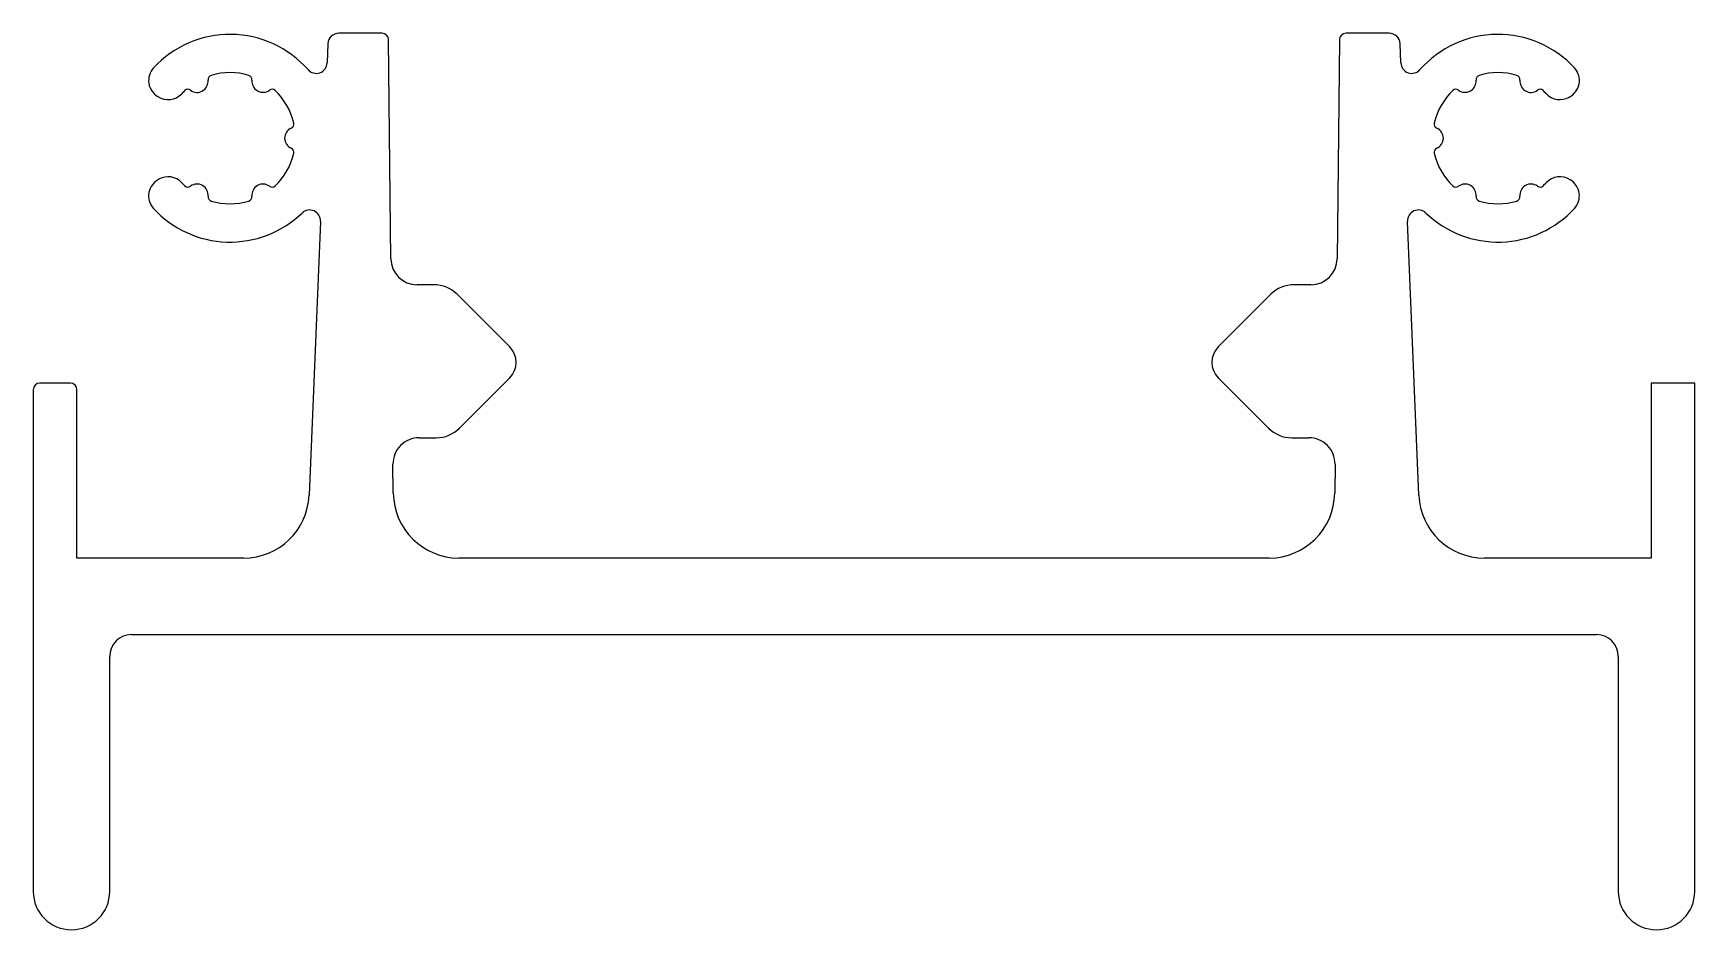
# Model space of a CAD drawing. Extents: x 3320.2 to 3396.2, y 1110.6 to 1151.6.
import ezdxf

# ---------------------------------------------------------------- set-up
doc = ezdxf.new("R2010")
doc.units = 0
doc.layers.get('0').update_dxf_attribs({"linetype": 'CONTINUOUS'})

msp = doc.modelspace()

# ---------------------------------------------------------------- linework, layer by layer
for p, q in [((3336.136, 1151.632), (3334.162, 1151.632)), ((3382.203, 1151.632), (3380.23, 1151.632)), ((3333.663, 1151.153), (3333.626, 1150.277)), ((3336.54, 1141.32), (3336.436, 1151.336)), ((3379.93, 1151.336), (3379.825, 1141.32)), ((3382.739, 1150.277), (3382.703, 1151.153)), ((3333.324, 1143.03), (3332.803, 1130.508)), ((3383.563, 1130.508), (3383.041, 1143.03)), ((3338.509, 1140.132), (3337.74, 1140.132)), ((3378.625, 1140.132), (3377.856, 1140.132)), ((3341.976, 1137.287), (3339.57, 1139.693)), ((3376.796, 1139.693), (3374.39, 1137.287)), ((3321.883, 1135.632), (3320.483, 1135.632)), ((3339.674, 1133.572), (3341.976, 1135.873)), ((3374.39, 1135.873), (3376.691, 1133.572)), ((3396.183, 1135.632), (3394.183, 1135.632)), ((3394.183, 1135.632), (3394.183, 1127.632)), ((3396.183, 1112.382), (3396.183, 1135.632)), ((3320.183, 1135.332), (3320.183, 1112.382)), ((3322.183, 1127.632), (3322.183, 1135.332)), ((3337.838, 1133.132), (3338.43, 1133.132)), ((3338.43, 1133.132), (3338.614, 1133.132)), ((3377.752, 1133.132), (3377.936, 1133.132)), ((3377.936, 1133.132), (3378.528, 1133.132)), ((3336.652, 1130.601), (3336.638, 1131.92)), ((3379.728, 1131.92), (3379.714, 1130.601)), ((3329.805, 1127.632), (3322.183, 1127.632)), ((3376.714, 1127.632), (3339.652, 1127.632)), ((3394.183, 1127.632), (3386.56, 1127.632)), ((3324.683, 1124.132), (3391.683, 1124.132)), ((3323.683, 1112.382), (3323.683, 1123.132)), ((3392.683, 1123.132), (3392.683, 1112.382))]:
    msp.add_line(p, q)
for centre, radius, start, end in [((3329.183, 1146.832), 4.75, 41.30308, 137.41142), ((3334.162, 1151.132), 0.5, 90, 177.61406), ((3336.136, 1151.332), 0.3, 0.59681, 90), ((3380.23, 1151.332), 0.3, 90, 179.40319), ((3382.203, 1151.132), 0.5, 2.38594, 90), ((3387.183, 1146.832), 4.75, 42.54137, 138.69692), ((3326.312, 1149.472), 0.85, 137.41142, 240), ((3333.127, 1150.298), 0.5, 221.30308, 357.61406), ((3383.239, 1150.298), 0.5, 182.38594, 318.69692), ((3390.055, 1149.47), 0.85, 296.51968, 42.43308), ((3327.68, 1149.431), 0.503, 233.28052, 6.79236), ((3328.378, 1149.514), 0.2, 106.70818, 186.79236), ((3329.183, 1146.832), 3, 73.28618, 106.70818), ((3329.988, 1149.514), 0.2, 353.26225, 73.28618), ((3330.686, 1149.432), 0.503, 173.26225, 306.66475), ((3385.68, 1149.432), 0.503, 233.33525, 6.73775), ((3386.378, 1149.514), 0.2, 106.71382, 186.73775), ((3387.183, 1146.832), 3, 73.29182, 106.71382), ((3387.988, 1149.514), 0.2, 353.20764, 73.29182), ((3388.685, 1149.431), 0.503, 173.20764, 306.71948), ((3326.355, 1149.445), 0.85, 236.56665, 317.18632), ((3329.183, 1146.832), 3, 133.3647, 137.29174), ((3327.26, 1148.868), 0.2, 53.28052, 133.3647), ((3331.105, 1148.868), 0.2, 46.64081, 126.66475), ((3329.183, 1146.832), 3, 13.32269, 46.64081), ((3387.183, 1146.832), 3, 133.35919, 166.67731), ((3385.26, 1148.868), 0.2, 53.33525, 133.35919), ((3389.105, 1148.868), 0.2, 46.6353, 126.71948), ((3387.183, 1146.832), 3, 42.7548, 46.6353), ((3390.01, 1149.446), 0.85, 222.7548, 300), ((3332.185, 1146.832), 0.503, 113.29876, 246.70124), ((3331.907, 1147.478), 0.2, 293.29876, 13.32269), ((3384.458, 1147.478), 0.2, 166.67731, 246.70124), ((3384.18, 1146.832), 0.503, 293.29876, 66.70124), ((3329.183, 1146.832), 3, 313.35919, 346.67731), ((3331.907, 1146.187), 0.2, 346.67731, 66.70124), ((3384.458, 1146.187), 0.2, 113.29876, 193.32269), ((3387.183, 1146.832), 3, 193.32269, 226.64081), ((3326.31, 1144.194), 0.85, 116.51968, 222.43308), ((3326.356, 1144.219), 0.85, 42.7548, 120), ((3329.183, 1146.832), 3, 222.7548, 226.6353), ((3327.26, 1144.797), 0.2, 226.6353, 306.71948), ((3327.68, 1144.234), 0.503, 353.20764, 126.71948), ((3330.686, 1144.233), 0.503, 53.33525, 186.73775), ((3331.105, 1144.797), 0.2, 233.33525, 313.35919), ((3385.26, 1144.797), 0.2, 226.64081, 306.66475), ((3385.68, 1144.233), 0.503, 353.26225, 126.66475), ((3388.685, 1144.234), 0.503, 53.28052, 186.79236), ((3389.105, 1144.797), 0.2, 233.28052, 313.3647), ((3387.183, 1146.832), 3, 313.3647, 317.29174), ((3390.011, 1144.22), 0.85, 56.56665, 137.18632), ((3390.054, 1144.193), 0.85, 317.41142, 60), ((3328.378, 1144.151), 0.2, 173.20764, 253.29182), ((3329.183, 1146.832), 3, 253.29182, 286.71382), ((3329.988, 1144.151), 0.2, 286.71382, 6.73775), ((3386.378, 1144.151), 0.2, 173.26225, 253.28618), ((3387.183, 1146.832), 3, 253.28618, 286.70818), ((3387.988, 1144.151), 0.2, 286.70818, 6.79236), ((3329.183, 1146.832), 4.75, 222.54137, 313.92503), ((3332.825, 1143.051), 0.5, 357.61406, 133.92503), ((3383.541, 1143.051), 0.5, 46.07497, 182.38594), ((3387.183, 1146.832), 4.75, 226.07497, 317.41142), ((3337.74, 1141.332), 1.2, 180.59681, 270), ((3378.625, 1141.332), 1.2, 270, 359.40319), ((3338.509, 1138.632), 1.5, 45, 90), ((3377.856, 1138.632), 1.5, 90, 135), ((3341.269, 1136.58), 1, 315, 45), ((3375.097, 1136.58), 1, 135, 225), ((3320.483, 1135.332), 0.3, 90, 180), ((3321.883, 1135.332), 0.3, 0, 90), ((3338.614, 1134.632), 1.5, 270, 315), ((3377.752, 1134.632), 1.5, 225, 270), ((3337.838, 1131.932), 1.2, 90, 180.59681), ((3378.528, 1131.932), 1.2, 359.40319, 90), ((3329.805, 1130.632), 3, 270, 357.61406), ((3339.652, 1130.632), 3, 180.59681, 270), ((3376.714, 1130.632), 3, 270, 359.40319), ((3386.56, 1130.632), 3, 182.38594, 270), ((3324.683, 1123.132), 1, 90, 180), ((3391.683, 1123.132), 1, 0, 90), ((3321.933, 1112.382), 1.75, 180, 0), ((3394.433, 1112.382), 1.75, 180, 0)]:
    msp.add_arc(centre, radius, start, end)

doc.saveas('drawing.dxf')
